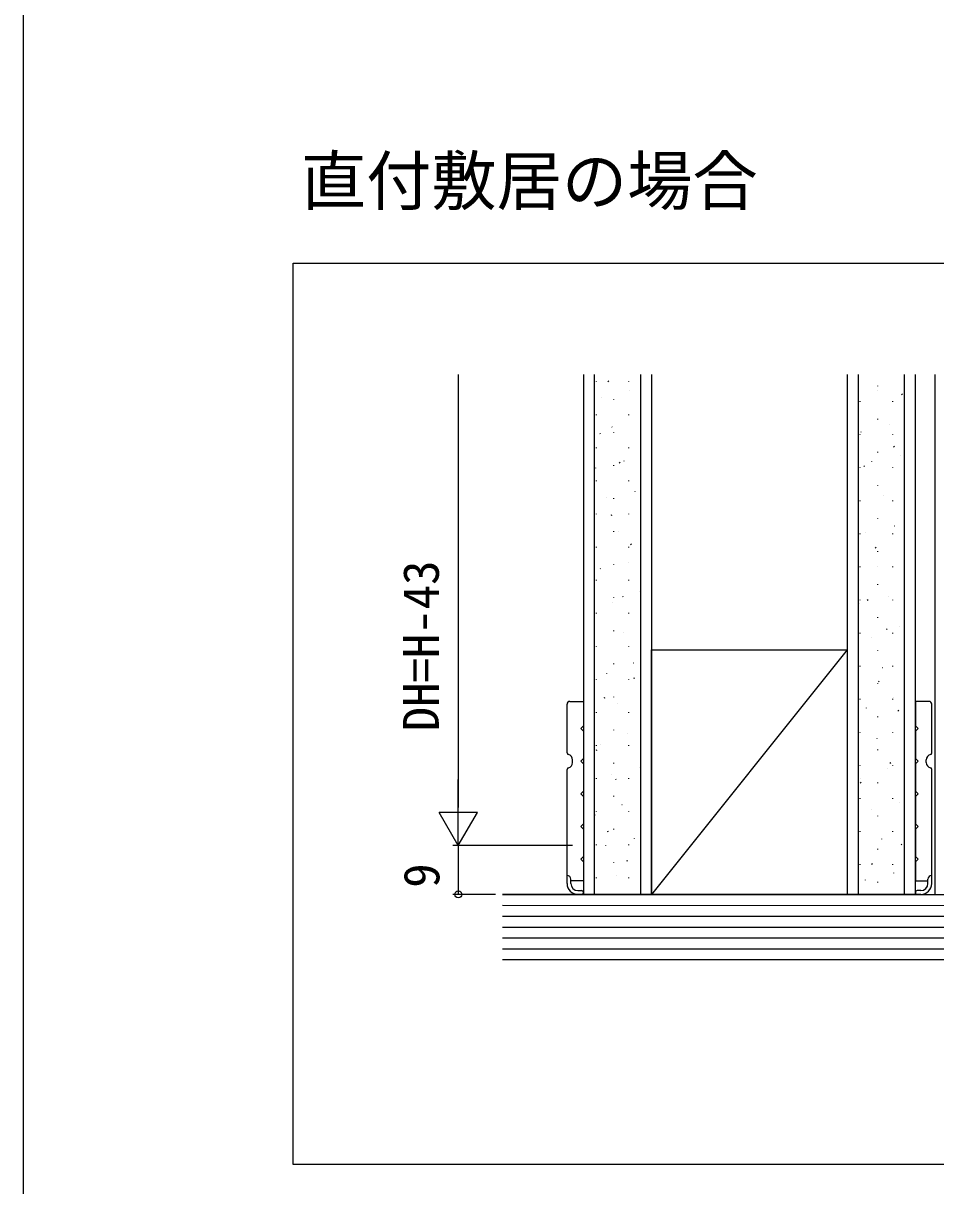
# Model space of a CAD drawing. Units: millimetres, scale not verified. Extents: x -525 to 525, y -808 to 806.
# Drawn here: x -525 to -357.2, y -169.7 to 44 of the extents above; entities that cross this region are included whole.
import ezdxf
from ezdxf.enums import TextEntityAlignment as Align

# ---------------------------------------------------------------- set-up
doc = ezdxf.new("R2010")
doc.units = ezdxf.units.MM
doc.header["$LTSCALE"] = 4
for name, color, linetype in [('0-2_USER1', 3, 'Continuous'), ('0-4_YKK_12', 2, 'Continuous'), ('0-5_YKK_13', 4, 'Continuous'), ('0-7_YKK_D', 6, 'Continuous'), ('0-8_YKK_ZWAK', 7, 'Continuous'), ('0-9_YSS_K', 3, 'Continuous')]:
    doc.layers.add(name, color=color, linetype=linetype)
doc.styles.add('ＭＳ ゴシック', font='')
doc.styles.get('ＭＳ ゴシック').set_extended_font_data('MS Gothic')

msp = doc.modelspace()

# ---------------------------------------------------------------- linework, layer by layer
at = {"layer": '0-4_YKK_12'}
msp.add_line((-357.305, -116.176), (-357.305, -20.577), dxfattribs=at)
msp.add_lwpolyline([(-475.365, -0.127), (-176.184, -0.127), (-176.184, -165.801), (-475.365, -165.801)], close=True, dxfattribs=at)
at = {"layer": '0-5_YKK_13'}
for p, q in [((-425.005, -90.16), (-425.005, -81.175)), ((-357.967, -90.161), (-357.967, -81.176)), ((-422.005, -85.175), (-422.505, -85.675)), ((-360.967, -85.176), (-360.467, -85.676)), ((-422.005, -86.175), (-422.505, -85.675)), ((-422.005, -86.175), (-422.005, -91.175)), ((-360.967, -86.176), (-360.467, -85.676)), ((-360.967, -86.176), (-360.967, -91.176)), ((-424.005, -91.925), (-424.005, -91.425)), ((-422.005, -91.175), (-422.505, -91.675)), ((-422.005, -92.175), (-422.505, -91.675)), ((-360.967, -91.176), (-360.467, -91.676)), ((-360.967, -92.176), (-360.467, -91.676)), ((-358.967, -91.926), (-358.967, -91.426)), ((-425.005, -112.675), (-425.005, -93.19)), ((-422.005, -92.175), (-422.005, -97.175)), ((-360.967, -92.176), (-360.967, -97.176)), ((-357.967, -112.676), (-357.967, -93.191)), ((-422.005, -97.175), (-422.505, -97.675)), ((-422.005, -98.175), (-422.505, -97.675)), ((-422.005, -98.175), (-422.005, -103.175)), ((-360.967, -97.176), (-360.467, -97.676)), ((-360.967, -98.176), (-360.467, -97.676)), ((-360.967, -98.176), (-360.967, -103.176)), ((-422.005, -103.175), (-422.505, -103.675)), ((-422.005, -104.175), (-422.505, -103.675)), ((-422.005, -104.175), (-422.005, -109.175)), ((-360.967, -103.176), (-360.467, -103.676)), ((-360.967, -104.176), (-360.467, -103.676)), ((-360.967, -104.176), (-360.967, -109.176)), ((-422.005, -109.175), (-422.505, -109.675)), ((-422.005, -110.175), (-422.505, -109.675)), ((-360.967, -109.176), (-360.467, -109.676)), ((-360.967, -110.176), (-360.467, -109.676)), ((-425.005, -114.175), (-425.005, -112.675)), ((-357.967, -114.176), (-357.967, -112.676)), ((-424.305, -114.175), (-424.305, -113.375)), ((-358.667, -114.176), (-358.667, -113.376)), ((-423.005, -115.475), (-422.355, -115.475)), ((-423.005, -116.175), (-422.355, -116.175)), ((-359.967, -115.476), (-360.617, -115.476)), ((-359.967, -116.176), (-360.617, -116.176))]:
    msp.add_line(p, q, dxfattribs=at)
for points in [[(-424.505, -80.675), (-422.005, -80.675), (-422.005, -85.175)], [(-358.467, -80.676), (-360.967, -80.676), (-360.967, -85.176)], [(-422.005, -110.175), (-422.005, -113.675), (-424.305, -113.675)], [(-360.967, -110.176), (-360.967, -113.676), (-358.667, -113.676)]]:
    msp.add_lwpolyline(points, dxfattribs=at)
for centre, radius, start, end in [((-424.505, -81.175), 0.5, 90, 180), ((-358.467, -81.176), 0.5, 0, 90), ((-424.705, -90.16), 0.3, 180, 256.65764), ((-425.005, -91.425), 1, 0, 76.65764), ((-357.967, -91.426), 1, 103.34236, 180), ((-358.267, -90.161), 0.3, 283.34236, 0), ((-424.705, -93.19), 0.3, 103.34236, 180), ((-425.005, -91.925), 1, 283.34236, 0), ((-357.967, -91.926), 1, 180, 256.65764), ((-358.267, -93.191), 0.3, 0, 76.65764), ((-425.005, -113.375), 0.7, 0, 90), ((-357.967, -113.376), 0.7, 90, 180), ((-423.005, -114.175), 2, 180, 270), ((-423.005, -114.175), 1.3, 180, 270), ((-359.967, -114.176), 2, 270, 0), ((-359.967, -114.176), 1.3, 270, 0), ((-422.355, -115.825), 0.35, 270, 90), ((-360.617, -115.826), 0.35, 90, 270)]:
    msp.add_arc(centre, radius, start, end, dxfattribs=at)
at = {"layer": '0-7_YKK_D'}
for p, q in [((-445.005, -20.577), (-445.005, -100.175)), ((-445.005, -107.175), (-445.005, -95.051)), ((-445.005, -107.175), (-448.505, -101.113)), ((-441.505, -101.113), (-448.505, -101.113)), ((-445.005, -107.175), (-441.505, -101.113)), ((-424, -107.175), (-446.005, -107.175)), ((-424, -107.175), (-446.005, -107.175)), ((-445.005, -107.175), (-445.005, -116.175)), ((-438.164, -116.175), (-446.005, -116.175))]:
    msp.add_line(p, q, dxfattribs=at)
msp.add_circle((-445.005, -116.175), 0.637, dxfattribs=at)
at = {"layer": '0-8_YKK_ZWAK'}
msp.add_line((-525, 721.6), (-525, -808.4), dxfattribs=at)
at = {"layer": '0-9_YSS_K'}
for p, q in [((-422.005, -20.577), (-422.005, -116.175)), ((-420.005, -20.577), (-420.005, -116.175)), ((-411.505, -20.577), (-411.505, -116.175)), ((-409.505, -20.577), (-409.505, -116.175)), ((-373.508, -20.577), (-373.508, -116.176)), ((-371.508, -20.577), (-371.508, -116.176)), ((-363.008, -20.577), (-363.008, -116.176)), ((-361.008, -20.577), (-361.008, -116.176)), ((-419.681, -21.865), (-419.681, -21.965)), ((-417.529, -21.745), (-417.418, -21.912)), ((-413.701, -21.865), (-413.701, -21.965)), ((-413.472, -23.45), (-413.465, -23.469)), ((-367.953, -22.663), (-367.953, -22.763)), ((-418.696, -24.742), (-418.69, -24.761)), ((-416.451, -25.095), (-416.451, -25.195)), ((-371.183, -25.513), (-371.183, -25.613)), ((-367.954, -23.579), (-367.947, -23.597)), ((-365.203, -25.513), (-365.203, -25.613)), ((-363.51, -24.148), (-363.4, -24.314)), ((-419.681, -27.945), (-419.681, -28.045)), ((-413.701, -27.945), (-413.701, -28.045)), ((-367.953, -28.743), (-367.953, -28.843)), ((-365.744, -29.819), (-365.737, -29.838)), ((-419.007, -31.35), (-418.896, -31.517)), ((-416.754, -30.228), (-416.747, -30.247)), ((-416.451, -31.175), (-416.451, -31.275)), ((-371.183, -31.593), (-371.183, -31.693)), ((-370.968, -31.111), (-370.962, -31.13)), ((-365.203, -31.593), (-365.203, -31.693)), ((-419.681, -34.025), (-419.681, -34.125)), ((-413.701, -34.025), (-413.701, -34.125)), ((-364.988, -33.753), (-364.878, -33.92)), ((-367.953, -34.823), (-367.953, -34.923)), ((-363.768, -35.399), (-363.761, -35.418)), ((-419.768, -37.76), (-419.761, -37.779)), ((-416.451, -37.255), (-416.451, -37.355)), ((-415.447, -36.729), (-415.336, -36.896)), ((-414.544, -36.468), (-414.537, -36.487)), ((-371.183, -37.673), (-371.183, -37.773)), ((-370.435, -37.363), (-370.324, -37.529)), ((-369.026, -36.597), (-369.019, -36.616)), ((-365.203, -37.673), (-365.203, -37.773)), ((-419.681, -40.105), (-419.681, -40.205)), ((-413.701, -40.105), (-413.701, -40.205)), ((-412.568, -42.049), (-412.561, -42.068)), ((-367.953, -40.903), (-367.953, -41.003)), ((-417.825, -43.247), (-417.819, -43.265)), ((-416.451, -43.335), (-416.451, -43.435)), ((-371.183, -43.753), (-371.183, -43.853)), ((-366.816, -42.837), (-366.809, -42.856)), ((-365.203, -43.753), (-365.203, -43.853)), ((-419.681, -46.185), (-419.681, -46.285)), ((-416.925, -46.334), (-416.814, -46.501)), ((-413.701, -46.185), (-413.701, -46.285)), ((-367.953, -46.983), (-367.953, -47.083)), ((-364.84, -48.418), (-364.833, -48.437)), ((-416.451, -49.415), (-416.451, -49.515)), ((-415.616, -49.487), (-415.609, -49.506)), ((-371.183, -49.833), (-371.183, -49.933)), ((-370.097, -49.616), (-370.091, -49.634)), ((-365.203, -49.833), (-365.203, -49.933)), ((-419.681, -52.265), (-419.681, -52.365)), ((-413.701, -52.265), (-413.701, -52.365)), ((-413.365, -51.713), (-413.254, -51.879)), ((-368.353, -52.347), (-368.242, -52.513)), ((-367.953, -53.063), (-367.953, -53.163)), ((-416.451, -55.495), (-416.451, -55.595)), ((-413.639, -55.067), (-413.633, -55.086)), ((-418.897, -56.265), (-418.891, -56.284)), ((-371.183, -55.913), (-371.183, -56.013)), ((-367.888, -55.856), (-367.881, -55.875)), ((-365.203, -55.913), (-365.203, -56.013)), ((-419.681, -58.345), (-419.681, -58.445)), ((-413.701, -58.345), (-413.701, -58.445)), ((-367.953, -59.143), (-367.953, -59.243)), ((-416.451, -61.575), (-416.451, -61.675)), ((-414.843, -61.318), (-414.732, -61.485)), ((-411.697, -60.554), (-411.69, -60.572)), ((-369.831, -61.952), (-369.72, -62.119)), ((-365.911, -61.436), (-365.905, -61.455)), ((-416.687, -62.505), (-416.681, -62.524)), ((-371.183, -61.993), (-371.183, -62.093)), ((-371.169, -62.634), (-371.163, -62.653)), ((-365.203, -61.993), (-365.203, -62.093)), ((-419.681, -64.425), (-419.681, -64.525)), ((-413.701, -64.425), (-413.701, -64.525)), ((-367.953, -65.223), (-367.953, -65.323)), ((-416.451, -67.655), (-416.451, -67.755)), ((-414.711, -68.086), (-414.705, -68.105)), ((-371.183, -68.073), (-371.183, -68.173)), ((-366.271, -67.33), (-366.16, -67.497)), ((-365.203, -68.073), (-365.203, -68.173)), ((-363.969, -66.922), (-363.962, -66.941)), ((-419.969, -69.284), (-419.962, -69.302)), ((-419.681, -70.505), (-419.681, -70.605)), ((-413.701, -70.505), (-413.701, -70.605)), ((-368.959, -68.874), (-368.953, -68.893)), ((-409.505, -71.175), (-373.508, -71.175)), ((-373.508, -71.175), (-409.505, -116.175)), ((-367.953, -71.303), (-367.953, -71.403)), ((-416.451, -73.735), (-416.451, -73.835)), ((-412.769, -73.572), (-412.762, -73.591)), ((-371.183, -74.153), (-371.183, -74.253)), ((-366.983, -74.455), (-366.977, -74.474)), ((-365.203, -74.153), (-365.203, -74.253)), ((-419.681, -76.585), (-419.681, -76.685)), ((-417.759, -75.524), (-417.753, -75.543)), ((-413.701, -76.585), (-413.701, -76.685)), ((-412.761, -76.302), (-412.65, -76.469)), ((-367.749, -76.936), (-367.638, -77.103)), ((-367.953, -77.383), (-367.953, -77.483)), ((-418.207, -79.912), (-418.097, -80.078)), ((-416.451, -79.815), (-416.451, -79.915)), ((-415.783, -81.104), (-415.776, -81.123)), ((-371.183, -80.233), (-371.183, -80.333)), ((-365.203, -80.233), (-365.203, -80.333)), ((-365.041, -79.941), (-365.034, -79.96)), ((-419.681, -82.665), (-419.681, -82.765)), ((-413.701, -82.665), (-413.701, -82.765)), ((-370.031, -81.893), (-370.025, -81.912)), ((-364.189, -82.314), (-364.078, -82.481)), ((-367.953, -83.463), (-367.953, -83.563)), ((-416.451, -85.895), (-416.451, -85.995)), ((-413.84, -86.591), (-413.834, -86.609)), ((-371.183, -86.313), (-371.183, -86.413)), ((-368.055, -87.473), (-368.048, -87.492)), ((-365.203, -86.313), (-365.203, -86.413)), ((-419.685, -89.517), (-419.574, -89.684)), ((-419.681, -88.745), (-419.681, -88.845)), ((-418.831, -88.542), (-418.824, -88.561)), ((-413.701, -88.745), (-413.701, -88.845)), ((-367.953, -89.543), (-367.953, -89.643)), ((-416.451, -91.975), (-416.451, -92.075)), ((-411.631, -92.831), (-411.624, -92.85)), ((-371.183, -92.393), (-371.183, -92.493)), ((-366.112, -92.959), (-366.106, -92.978)), ((-365.667, -91.92), (-365.556, -92.086)), ((-365.203, -92.393), (-365.203, -92.493)), ((-419.681, -94.825), (-419.681, -94.925)), ((-416.855, -94.123), (-416.848, -94.142)), ((-416.125, -94.896), (-416.015, -95.062)), ((-413.701, -94.825), (-413.701, -94.925)), ((-371.113, -95.529), (-371.003, -95.696)), ((-371.103, -94.911), (-371.096, -94.93)), ((-367.953, -95.623), (-367.953, -95.723)), ((-416.451, -98.055), (-416.451, -98.155)), ((-414.912, -99.609), (-414.905, -99.628)), ((-371.183, -98.473), (-371.183, -98.573)), ((-365.203, -98.473), (-365.203, -98.573)), ((-363.903, -99.2), (-363.896, -99.219)), ((-419.903, -101.561), (-419.896, -101.58)), ((-419.681, -100.905), (-419.681, -101.005)), ((-413.701, -100.905), (-413.701, -101.005)), ((-369.127, -100.492), (-369.12, -100.511)), ((-367.953, -101.703), (-367.953, -101.803)), ((-417.603, -104.501), (-417.492, -104.668)), ((-416.451, -104.135), (-416.451, -104.235)), ((-371.183, -104.553), (-371.183, -104.653)), ((-365.203, -104.553), (-365.203, -104.653)), ((-412.702, -105.849), (-412.696, -105.868)), ((-367.184, -105.978), (-367.177, -105.997)), ((-419.681, -106.985), (-419.681, -107.085)), ((-417.927, -107.141), (-417.92, -107.16)), ((-413.701, -106.985), (-413.701, -107.085)), ((-367.953, -107.783), (-367.953, -107.883)), ((-363.585, -106.904), (-363.474, -107.07)), ((-416.451, -110.215), (-416.451, -110.315)), ((-414.043, -109.879), (-413.932, -110.046)), ((-371.183, -110.633), (-371.183, -110.733)), ((-369.031, -110.513), (-368.921, -110.68)), ((-365.203, -110.633), (-365.203, -110.733)), ((-419.681, -113.065), (-419.681, -113.165)), ((-415.984, -112.628), (-415.977, -112.646)), ((-413.701, -113.065), (-413.701, -113.165)), ((-364.974, -112.218), (-364.968, -112.237)), ((-370.199, -113.51), (-370.192, -113.529)), ((-367.953, -113.863), (-367.953, -113.963)), ((-409.498, -116.175), (-436.871, -116.175)), ((-436.871, -116.175), (-235.499, -116.176)), ((-409.505, -116.175), (-422.005, -116.175)), ((-361.008, -116.176), (-373.508, -116.176)), ((-436.871, -118.175), (-235.499, -118.181)), ((-436.871, -120.175), (-235.499, -120.181)), ((-436.871, -122.175), (-235.499, -122.181)), ((-436.871, -124.175), (-235.499, -124.181)), ((-436.871, -126.175), (-235.499, -126.181)), ((-235.499, -128.176), (-436.871, -128.175))]:
    msp.add_line(p, q, dxfattribs=at)
msp.add_lwpolyline([(-373.505, -71.175), (-373.505, -116.175), (-409.505, -116.175), (-409.505, -71.175)], dxfattribs=at)

# ---------------------------------------------------------------- texts
at = {"layer": '0-2_USER1', "style": 'ＭＳ ゴシック'}
msp.add_text('直付敷居の場合', height=8.798, dxfattribs=at).set_placement((-473.961, 7.98), align=Align.BOTTOM_LEFT)
at = {"layer": '0-7_YKK_D', "style": 'ＭＳ ゴシック'}
for s, p in [('DH=H-43', (-446.605, -86.2)), ('9', (-446.505, -114.948))]:
    msp.add_text(s, height=6.598, rotation=90, dxfattribs=at).set_placement(p, align=Align.BOTTOM_LEFT)

doc.saveas('drawing.dxf')
